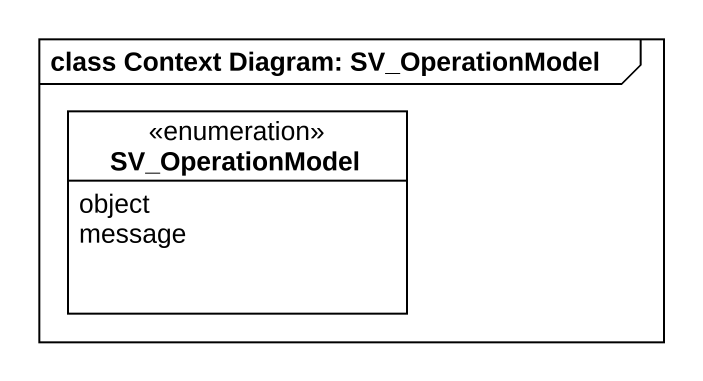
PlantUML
@startuml
mainframe class Context Diagram: SV_OperationModel
hide circle
hide empty members
enum SV_OperationModel {
  object
  message
}
@enduml
